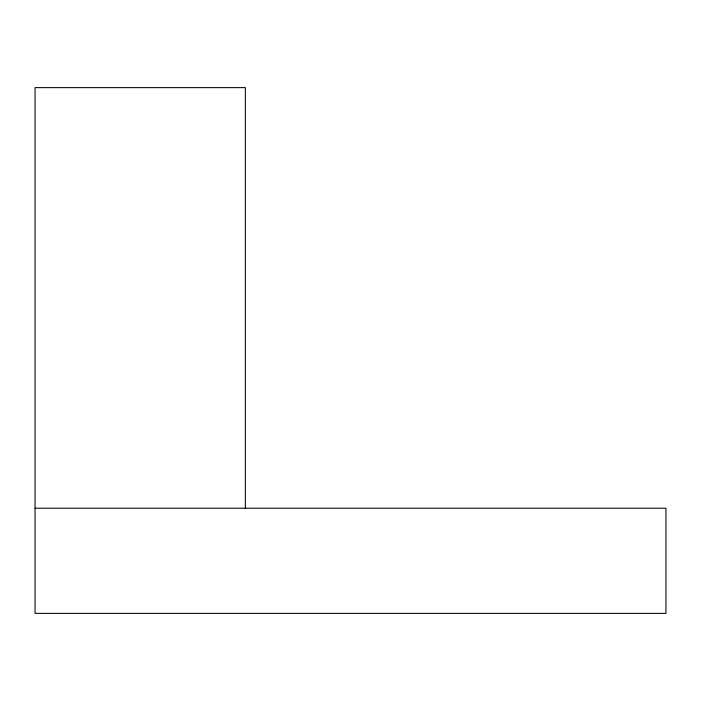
<?xml version="1.0" encoding="UTF-8"?>
<svg xmlns="http://www.w3.org/2000/svg" width="701" height="701" viewBox="0 0 701 701"><rect width="100%" height="100%" fill="white"/><g stroke="black" fill="none" stroke-linecap="round" stroke-linejoin="round"><path stroke-width="1.05" d="M35.05 508.225L665.95 508.225L665.95 613.375L35.05 613.375L35.05 87.625L245.35 87.625L245.35 508.225"/></g></svg>
